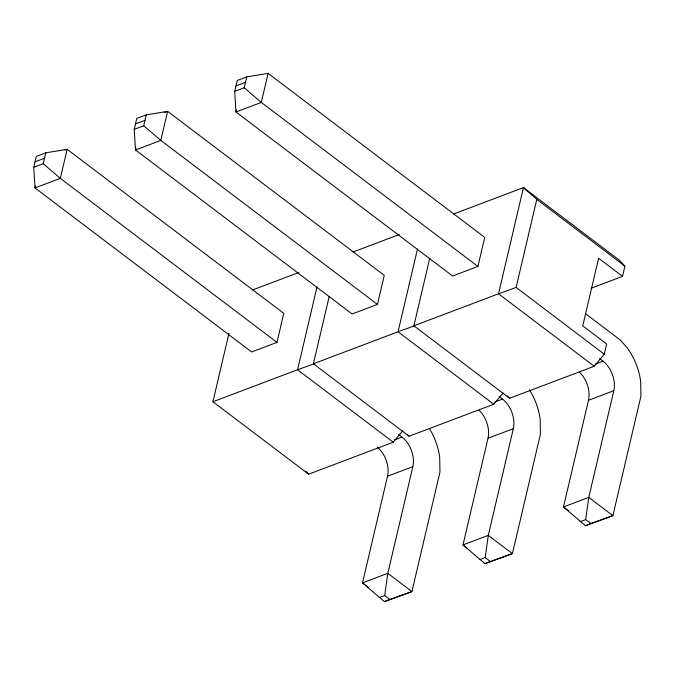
<?xml version="1.0" encoding="UTF-8"?>
<svg xmlns="http://www.w3.org/2000/svg" width="675" height="675" viewBox="0 0 675 675"><rect width="100%" height="100%" fill="white"/><g stroke="black" fill="none" stroke-linecap="round" stroke-linejoin="round"><path stroke-width="1.01" d="M429.46 428.608A49.326 32.062 69.3 0 1 439.703 457.253L439.965 472.07L411.936 591.587L389.964 599.535L384.691 595.544L387.821 573.328L412.847 466.653A22.267 14.47 69.3 0 0 402.03 437.088L398.672 434.54M529.394 389.762A49.326 32.062 69.3 0 1 540.186 419.285L540.447 434.101L512.418 553.618L490.447 561.566L485.173 557.575L488.303 535.359L513.329 428.684A22.267 14.47 69.3 0 0 502.512 399.119L499.154 396.571M585.335 313.563L620.468 340.166L626.965 347.558A49.326 32.062 69.3 0 1 640.668 381.316L640.929 396.132L612.9 515.641L590.929 523.597L585.655 519.607L588.794 497.391L613.811 390.715A22.267 14.47 69.3 0 0 603.003 361.15L599.636 358.602M33.75 167.299L36.307 156.406L45.799 152.82L67.146 149.31L283.77 313.327L276.952 342.385L251.64 351.953L35.007 187.928L33.75 167.299L43.242 163.713L45.799 152.82M35.48 185.92L35.007 187.928L60.328 178.36L67.146 149.31L65.197 150.044M134.232 129.33L136.789 118.437L146.281 114.851L167.628 111.341L384.252 275.358L377.435 304.408L352.122 313.976L135.498 149.96L134.232 129.33L143.724 125.744L146.281 114.851M135.962 147.952L135.498 149.96L160.81 140.392L167.628 111.341L164.708 112.438M234.714 91.361L237.271 80.468L246.763 76.883L268.11 73.372L484.734 237.389L477.925 266.439L452.604 276.007L235.98 111.991L234.714 91.361L244.215 87.775L246.763 76.883M236.444 109.983L235.98 111.991L261.293 102.423L268.11 73.372M402.637 430.945L393.263 442.209L308.61 474.196L212.92 401.743L228.968 333.315M316.98 287.027L297.574 369.757L212.92 401.743M503.12 392.977L493.754 404.241L409.092 436.227L313.402 363.774L329.214 296.367M417.462 249.058L398.056 331.788L313.402 363.774M453.566 214.009L523.454 187.591L619.144 260.052L624.932 266.136L622.536 276.353L598.615 258.238L582.744 325.873L606.673 343.988L604.277 354.198L594.236 366.272L509.574 398.258L413.885 325.806L429.697 258.398M377.367 447.171A22.267 14.47 69.3 0 1 387.526 476.221L362.509 582.896L384.429 601.627L411.936 591.587L387.821 573.328L362.509 582.896L368.221 587.225M594.236 366.272L498.538 293.811L516.122 287.449L536.777 199.387L523.454 187.591L498.538 293.811L413.885 325.806M479.132 410.332A22.267 14.47 69.3 0 1 488.008 438.252L462.991 544.928L484.912 563.659L512.418 553.618L488.303 535.359L462.991 544.928L467.066 548.016M579.614 372.355A22.267 14.47 69.3 0 1 588.49 400.283L563.473 506.959L585.394 525.69L612.9 515.641L588.794 497.391L563.473 506.959L568.367 510.663M35.024 161.857L44.525 158.262M135.515 123.888L145.007 120.293M235.997 85.911L245.489 82.325M252.593 289.946L298.865 272.464M353.076 251.977L399.347 234.495M591.013 288.267L622.536 276.353M394.242 440.032L402.03 437.088M494.724 402.064L502.512 399.119M595.207 364.095L603.003 361.15M387.526 476.221L412.847 466.653M488.008 438.252L513.329 428.684M588.49 400.283L613.811 390.715M379.156 597.637L384.691 595.544M479.638 559.668L485.173 557.575M580.12 521.699L585.655 519.607M384.429 601.627L389.964 599.535M484.912 563.659L490.447 561.566M585.394 525.69L590.929 523.597M414.661 325.772L398.056 331.788L493.754 404.241M314.179 363.749L297.574 369.757L393.263 442.209M536.777 199.387L624.932 266.136M516.122 287.449L604.277 354.198M477.925 266.439L261.293 102.423L244.215 87.775M377.435 304.408L160.81 140.392L143.724 125.744M276.952 342.385L60.328 178.36L43.242 163.713M507.406 395.98L509.574 398.258M407.649 434.708L409.092 436.227M305.716 471.158L308.61 474.196"/></g></svg>
